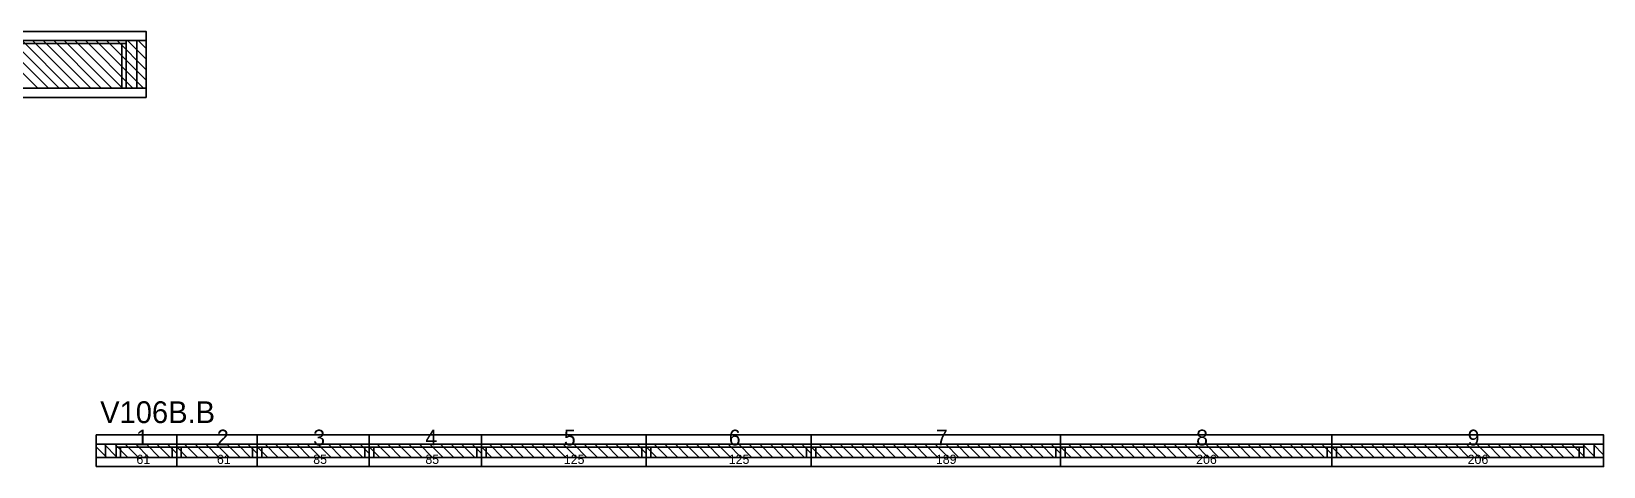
# Model space of a CAD drawing. Header units: metres. Extents: x -10 to 74425, y -2037 to 26.
# Drawn here: x 69912 to 71104, y -1019 to -689 of the extents above; entities that cross this region are included whole.
import ezdxf

# ---------------------------------------------------------------- set-up
doc = ezdxf.new("R2010")
doc.units = ezdxf.units.M
doc.layers.add('VIGAS', color=7, linetype='Continuous')

msp = doc.modelspace()

# ---------------------------------------------------------------- linework, layer by layer
at = {"layer": 'VIGAS'}
for p, q in [((69709.4, -696), (69999.4, -696)), ((69709.4, -698.2), (69984.4, -698.2)), ((69917.4, -732), (69881.4, -696)), ((69925.4, -732), (69889.4, -696)), ((69933.4, -732), (69897.4, -696)), ((69941.4, -732), (69905.4, -696)), ((69949.4, -732), (69913.4, -696)), ((69957.4, -732), (69921.4, -696)), ((69965.4, -732), (69929.4, -696)), ((69973.4, -732), (69937.4, -696)), ((69981.4, -732), (69945.4, -696)), ((69989.4, -732), (69953.4, -696)), ((69997.4, -732), (69961.4, -696)), ((69999.4, -726), (69969.4, -696)), ((69999.4, -718), (69977.4, -696)), ((69980.9, -732), (69980.9, -698.2)), ((69984.4, -732), (69984.4, -696)), ((69999.4, -710), (69985.4, -696)), ((69992.4, -732), (69992.4, -696)), ((69999.4, -702), (69993.4, -696)), ((69999.4, -732), (69999.4, -696)), ((69709.4, -732), (69999.4, -732)), ((69980.9, -732), (69984.4, -732)), ((69961.6, -1002), (70022.6, -1002)), ((69961.6, -1012), (69961.6, -1002)), ((69969.6, -1012), (69961.6, -1004)), ((69961.6, -1012), (70022.6, -1012)), ((69961.6, -1012), (69961.6, -1012)), ((69977.6, -1012), (69967.6, -1002)), ((69968.6, -1012), (69968.6, -1002)), ((69985.6, -1012), (69975.6, -1002)), ((69976.6, -1012), (69976.6, -1002)), ((69976.6, -1004.2), (70022.6, -1004.2)), ((69976.6, -1012), (69980.1, -1012)), ((69980.1, -1012), (69980.1, -1004.2)), ((69993.6, -1012), (69983.6, -1002)), ((70001.6, -1012), (69991.6, -1002)), ((70009.6, -1012), (69999.6, -1002)), ((70017.6, -1012), (70007.6, -1002)), ((70022.6, -1009), (70015.6, -1002)), ((70019.1, -1012), (70019.1, -1004.2)), ((70019.1, -1012), (70022.6, -1012)), ((70022.6, -1012), (70022.6, -1002)), ((70022.6, -1012), (70022.6, -1002)), ((70022.6, -1002), (70083.6, -1002)), ((70022.6, -1012), (70022.6, -1002)), ((70022.6, -1012), (70022.6, -1002)), ((70022.6, -1012), (70022.6, -1002)), ((70030.6, -1012), (70022.6, -1004)), ((70022.6, -1004.2), (70083.6, -1004.2)), ((70022.6, -1012), (70083.6, -1012)), ((70022.6, -1012), (70026.1, -1012)), ((70022.6, -1012), (70022.6, -1012)), ((70026.1, -1012), (70026.1, -1004.2)), ((70038.6, -1012), (70028.6, -1002)), ((70046.6, -1012), (70036.6, -1002)), ((70054.6, -1012), (70044.6, -1002)), ((70062.6, -1012), (70052.6, -1002)), ((70070.6, -1012), (70060.6, -1002)), ((70078.6, -1012), (70068.6, -1002)), ((70083.6, -1009), (70076.6, -1002)), ((70080.1, -1012), (70080.1, -1004.2)), ((70080.1, -1012), (70083.6, -1012)), ((70083.6, -1012), (70083.6, -1002)), ((70083.6, -1012), (70083.6, -1002)), ((70083.6, -1002), (70168.6, -1002)), ((70083.6, -1012), (70083.6, -1002)), ((70083.6, -1012), (70083.6, -1002)), ((70083.6, -1012), (70083.6, -1002)), ((70091.6, -1012), (70083.6, -1004)), ((70083.6, -1004.2), (70168.6, -1004.2)), ((70083.6, -1012), (70168.6, -1012)), ((70083.6, -1012), (70087.1, -1012)), ((70083.6, -1012), (70083.6, -1012)), ((70087.1, -1012), (70087.1, -1004.2)), ((70099.6, -1012), (70089.6, -1002)), ((70107.6, -1012), (70097.6, -1002)), ((70115.6, -1012), (70105.6, -1002)), ((70123.6, -1012), (70113.6, -1002)), ((70131.6, -1012), (70121.6, -1002)), ((70139.6, -1012), (70129.6, -1002)), ((70147.6, -1012), (70137.6, -1002)), ((70155.6, -1012), (70145.6, -1002)), ((70163.6, -1012), (70153.6, -1002)), ((70168.6, -1009), (70161.6, -1002)), ((70165.1, -1012), (70165.1, -1004.2)), ((70165.1, -1012), (70168.6, -1012)), ((70168.6, -1012), (70168.6, -1002)), ((70168.6, -1012), (70168.6, -1002)), ((70168.6, -1002), (70253.6, -1002)), ((70168.6, -1012), (70168.6, -1002)), ((70168.6, -1012), (70168.6, -1002)), ((70168.6, -1012), (70168.6, -1002)), ((70176.6, -1012), (70168.6, -1004)), ((70168.6, -1004.2), (70253.6, -1004.2)), ((70168.6, -1012), (70253.6, -1012)), ((70168.6, -1012), (70172.1, -1012)), ((70168.6, -1012), (70168.6, -1012)), ((70172.1, -1012), (70172.1, -1004.2)), ((70184.6, -1012), (70174.6, -1002)), ((70192.6, -1012), (70182.6, -1002)), ((70200.6, -1012), (70190.6, -1002)), ((70208.6, -1012), (70198.6, -1002)), ((70216.6, -1012), (70206.6, -1002)), ((70224.6, -1012), (70214.6, -1002)), ((70232.6, -1012), (70222.6, -1002)), ((70240.6, -1012), (70230.6, -1002)), ((70248.6, -1012), (70238.6, -1002)), ((70253.6, -1009), (70246.6, -1002)), ((70250.1, -1012), (70250.1, -1004.2)), ((70250.1, -1012), (70253.6, -1012)), ((70253.6, -1012), (70253.6, -1002)), ((70253.6, -1012), (70253.6, -1002)), ((70253.6, -1002), (70378.6, -1002)), ((70253.6, -1012), (70253.6, -1002)), ((70253.6, -1012), (70253.6, -1002)), ((70253.6, -1012), (70253.6, -1002)), ((70261.6, -1012), (70253.6, -1004)), ((70253.6, -1004.2), (70378.6, -1004.2)), ((70253.6, -1012), (70378.6, -1012)), ((70253.6, -1012), (70257.1, -1012)), ((70253.6, -1012), (70253.6, -1012)), ((70257.1, -1012), (70257.1, -1004.2)), ((70269.6, -1012), (70259.6, -1002)), ((70277.6, -1012), (70267.6, -1002)), ((70285.6, -1012), (70275.6, -1002)), ((70293.6, -1012), (70283.6, -1002)), ((70301.6, -1012), (70291.6, -1002)), ((70309.6, -1012), (70299.6, -1002)), ((70317.6, -1012), (70307.6, -1002)), ((70325.6, -1012), (70315.6, -1002)), ((70333.6, -1012), (70323.6, -1002)), ((70341.6, -1012), (70331.6, -1002)), ((70349.6, -1012), (70339.6, -1002)), ((70357.6, -1012), (70347.6, -1002)), ((70365.6, -1012), (70355.6, -1002)), ((70373.6, -1012), (70363.6, -1002)), ((70378.6, -1009), (70371.6, -1002)), ((70375.1, -1012), (70375.1, -1004.2)), ((70375.1, -1012), (70378.6, -1012)), ((70378.6, -1012), (70378.6, -1002)), ((70378.6, -1012), (70378.6, -1002)), ((70378.6, -1002), (70503.6, -1002)), ((70378.6, -1012), (70378.6, -1002)), ((70378.6, -1012), (70378.6, -1002)), ((70378.6, -1012), (70378.6, -1002)), ((70386.6, -1012), (70378.6, -1004)), ((70378.6, -1004.2), (70503.6, -1004.2)), ((70378.6, -1012), (70503.6, -1012)), ((70378.6, -1012), (70382.1, -1012)), ((70378.6, -1012), (70378.6, -1012)), ((70382.1, -1012), (70382.1, -1004.2)), ((70394.6, -1012), (70384.6, -1002)), ((70402.6, -1012), (70392.6, -1002)), ((70410.6, -1012), (70400.6, -1002)), ((70418.6, -1012), (70408.6, -1002)), ((70426.6, -1012), (70416.6, -1002)), ((70434.6, -1012), (70424.6, -1002)), ((70442.6, -1012), (70432.6, -1002)), ((70450.6, -1012), (70440.6, -1002)), ((70458.6, -1012), (70448.6, -1002)), ((70466.6, -1012), (70456.6, -1002)), ((70474.6, -1012), (70464.6, -1002)), ((70482.6, -1012), (70472.6, -1002)), ((70490.6, -1012), (70480.6, -1002)), ((70498.6, -1012), (70488.6, -1002)), ((70503.6, -1009), (70496.6, -1002)), ((70500.1, -1012), (70500.1, -1004.2)), ((70500.1, -1012), (70503.6, -1012)), ((70503.6, -1012), (70503.6, -1002)), ((70503.6, -1012), (70503.6, -1002)), ((70503.6, -1002), (70692.6, -1002)), ((70503.6, -1012), (70503.6, -1002)), ((70503.6, -1012), (70503.6, -1002)), ((70503.6, -1012), (70503.6, -1002)), ((70511.6, -1012), (70503.6, -1004)), ((70503.6, -1004.2), (70692.6, -1004.2)), ((70503.6, -1012), (70692.6, -1012)), ((70503.6, -1012), (70507.1, -1012)), ((70503.6, -1012), (70503.6, -1012)), ((70507.1, -1012), (70507.1, -1004.2)), ((70519.6, -1012), (70509.6, -1002)), ((70527.6, -1012), (70517.6, -1002)), ((70535.6, -1012), (70525.6, -1002)), ((70543.6, -1012), (70533.6, -1002)), ((70551.6, -1012), (70541.6, -1002)), ((70559.6, -1012), (70549.6, -1002)), ((70567.6, -1012), (70557.6, -1002)), ((70575.6, -1012), (70565.6, -1002)), ((70583.6, -1012), (70573.6, -1002)), ((70591.6, -1012), (70581.6, -1002)), ((70599.6, -1012), (70589.6, -1002)), ((70607.6, -1012), (70597.6, -1002)), ((70615.6, -1012), (70605.6, -1002)), ((70623.6, -1012), (70613.6, -1002)), ((70631.6, -1012), (70621.6, -1002)), ((70639.6, -1012), (70629.6, -1002)), ((70647.6, -1012), (70637.6, -1002)), ((70655.6, -1012), (70645.6, -1002)), ((70663.6, -1012), (70653.6, -1002)), ((70671.6, -1012), (70661.6, -1002)), ((70679.6, -1012), (70669.6, -1002)), ((70687.6, -1012), (70677.6, -1002)), ((70692.6, -1009), (70685.6, -1002)), ((70689.1, -1012), (70689.1, -1004.2)), ((70689.1, -1012), (70692.6, -1012)), ((70692.6, -1012), (70692.6, -1002)), ((70692.6, -1012), (70692.6, -1002)), ((70692.6, -1002), (70898.2, -1002)), ((70692.6, -1012), (70692.6, -1002)), ((70692.6, -1012), (70692.6, -1002)), ((70692.6, -1012), (70692.6, -1002)), ((70700.6, -1012), (70692.6, -1004)), ((70692.6, -1004.2), (70898.2, -1004.2)), ((70692.6, -1012), (70898.2, -1012)), ((70692.6, -1012), (70696.1, -1012)), ((70692.6, -1012), (70692.6, -1012)), ((70696.1, -1012), (70696.1, -1004.2)), ((70708.6, -1012), (70698.6, -1002)), ((70716.6, -1012), (70706.6, -1002)), ((70724.6, -1012), (70714.6, -1002)), ((70732.6, -1012), (70722.6, -1002)), ((70740.6, -1012), (70730.6, -1002)), ((70748.6, -1012), (70738.6, -1002)), ((70756.6, -1012), (70746.6, -1002)), ((70764.6, -1012), (70754.6, -1002)), ((70772.6, -1012), (70762.6, -1002)), ((70780.6, -1012), (70770.6, -1002)), ((70788.6, -1012), (70778.6, -1002)), ((70796.6, -1012), (70786.6, -1002)), ((70804.6, -1012), (70794.6, -1002)), ((70812.6, -1012), (70802.6, -1002)), ((70820.6, -1012), (70810.6, -1002)), ((70828.6, -1012), (70818.6, -1002)), ((70836.6, -1012), (70826.6, -1002)), ((70844.6, -1012), (70834.6, -1002)), ((70852.6, -1012), (70842.6, -1002)), ((70860.6, -1012), (70850.6, -1002)), ((70868.6, -1012), (70858.6, -1002)), ((70876.6, -1012), (70866.6, -1002)), ((70884.6, -1012), (70874.6, -1002)), ((70892.6, -1012), (70882.6, -1002)), ((70898.2, -1009.6), (70890.6, -1002)), ((70894.7, -1012), (70894.7, -1004.2)), ((70894.7, -1012), (70898.2, -1012)), ((70898.2, -1012), (70898.2, -1002)), ((70898.2, -1012), (70898.2, -1002)), ((70898.2, -1002), (71104.2, -1002)), ((70898.2, -1012), (70898.2, -1002)), ((70898.2, -1012), (70898.2, -1002)), ((70898.2, -1012), (70898.2, -1002)), ((70906.2, -1012), (70898.2, -1004)), ((70898.2, -1004.2), (71089.2, -1004.2)), ((70898.2, -1012), (71104.2, -1012)), ((70898.2, -1012), (70901.7, -1012)), ((70898.2, -1012), (70898.2, -1012)), ((70901.7, -1012), (70901.7, -1004.2)), ((70914.2, -1012), (70904.2, -1002)), ((70922.2, -1012), (70912.2, -1002)), ((70930.2, -1012), (70920.2, -1002)), ((70938.2, -1012), (70928.2, -1002)), ((70946.2, -1012), (70936.2, -1002)), ((70954.2, -1012), (70944.2, -1002)), ((70962.2, -1012), (70952.2, -1002)), ((70970.2, -1012), (70960.2, -1002)), ((70978.2, -1012), (70968.2, -1002)), ((70986.2, -1012), (70976.2, -1002)), ((70994.2, -1012), (70984.2, -1002)), ((71002.2, -1012), (70992.2, -1002)), ((71010.2, -1012), (71000.2, -1002)), ((71018.2, -1012), (71008.2, -1002)), ((71026.2, -1012), (71016.2, -1002)), ((71034.2, -1012), (71024.2, -1002)), ((71042.2, -1012), (71032.2, -1002)), ((71050.2, -1012), (71040.2, -1002)), ((71058.2, -1012), (71048.2, -1002)), ((71066.2, -1012), (71056.2, -1002)), ((71074.2, -1012), (71064.2, -1002)), ((71082.2, -1012), (71072.2, -1002)), ((71090.2, -1012), (71080.2, -1002)), ((71085.7, -1012), (71085.7, -1004.2)), ((71085.7, -1012), (71089.2, -1012)), ((71098.2, -1012), (71088.2, -1002)), ((71089.2, -1012), (71089.2, -1002)), ((71104.2, -1010), (71096.2, -1002)), ((71097.2, -1012), (71097.2, -1002)), ((71104.2, -1012), (71104.2, -1002)), ((71104.2, -1002), (71104.2, -1002))]:
    msp.add_line(p, q, dxfattribs=at)
for points in [[(69709.4, -696), (69999.4, -696), (69999.4, -689), (69709.4, -689)], [(69709.4, -739), (69999.4, -739), (69999.4, -732), (69709.4, -732)], [(69961.6, -1002), (70022.6, -1002), (70022.6, -995), (69961.6, -995)], [(70022.6, -1002), (70083.6, -1002), (70083.6, -995), (70022.6, -995)], [(70083.6, -1002), (70168.6, -1002), (70168.6, -995), (70083.6, -995)], [(70168.6, -1002), (70253.6, -1002), (70253.6, -995), (70168.6, -995)], [(70253.6, -1002), (70378.6, -1002), (70378.6, -995), (70253.6, -995)], [(70378.6, -1002), (70503.6, -1002), (70503.6, -995), (70378.6, -995)], [(70503.6, -1002), (70692.6, -1002), (70692.6, -995), (70503.6, -995)], [(70692.6, -1002), (70898.2, -1002), (70898.2, -995), (70692.6, -995)], [(70898.2, -1002), (71104.2, -1002), (71104.2, -995), (70898.2, -995)], [(69961.6, -1019), (70022.6, -1019), (70022.6, -1012), (69961.6, -1012)], [(70022.6, -1019), (70083.6, -1019), (70083.6, -1012), (70022.6, -1012)], [(70083.6, -1019), (70168.6, -1019), (70168.6, -1012), (70083.6, -1012)], [(70168.6, -1019), (70253.6, -1019), (70253.6, -1012), (70168.6, -1012)], [(70253.6, -1019), (70378.6, -1019), (70378.6, -1012), (70253.6, -1012)], [(70378.6, -1019), (70503.6, -1019), (70503.6, -1012), (70378.6, -1012)], [(70503.6, -1019), (70692.6, -1019), (70692.6, -1012), (70503.6, -1012)], [(70692.6, -1019), (70898.2, -1019), (70898.2, -1012), (70692.6, -1012)], [(70898.2, -1019), (71104.2, -1019), (71104.2, -1012), (70898.2, -1012)]]:
    msp.add_lwpolyline(points, close=True, dxfattribs=at)

# ---------------------------------------------------------------- texts
for s, height, p in [('V106B.B', 16.5, (69964.6, -986)), ('1', 12, (69992.1, -1003)), ('2', 12, (70053.1, -1003)), ('3', 12, (70126.1, -1003)), ('4', 12, (70211.1, -1003)), ('5', 12, (70316.1, -1003)), ('6', 12, (70441.1, -1003)), ('7', 12, (70598.1, -1003)), ('8', 12, (70795.4, -1003)), ('9', 12, (71001.2, -1003)), ('61', 7, (69992.1, -1017)), ('61', 7, (70053.1, -1017)), ('85', 7, (70126.1, -1017)), ('85', 7, (70211.1, -1017)), ('125', 7, (70316.1, -1017)), ('125', 7, (70441.1, -1017)), ('189', 7, (70598.1, -1017)), ('206', 7, (70795.4, -1017)), ('206', 7, (71001.2, -1017))]:
    msp.add_text(s, height=height, dxfattribs=at).set_placement(p)

doc.saveas('drawing.dxf')
